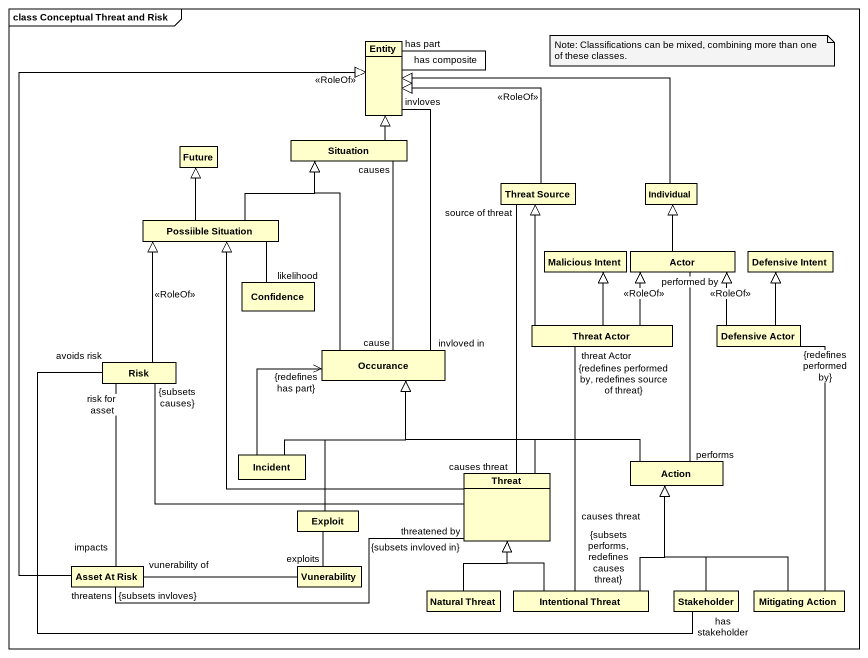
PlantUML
@startuml
mainframe class Conceptual Threat and Risk
hide circle
hide empty members
class "Entity" as Entity_
class Future
class Situation
class "Threat Source" as Threat_Source
class Individual
class "Possiible Situation" as Possiible_Situation
class "Malicious Intent" as Malicious_Intent
class "Actor" as Actor_
class "Defensive Intent" as Defensive_Intent
class Confidence
class Occurance
class "Threat Actor" as Threat_Actor
class "Defensive Actor" as Defensive_Actor
class Risk
class Incident
class Threat
class "Action" as Action_
class Exploit
class "Asset At Risk" as Asset_At_Risk
class Vunerability
class "Natural Threat" as Natural_Threat
class "Intentional Threat" as Intentional_Threat
class Stakeholder
class "Mitigating Action" as Mitigating_Action
Entity_ "has composite" -- "has part" Entity_
Entity_ "invloves" -- "invloved in" Occurance
Situation -up-|> Entity_
Threat_Source -up-|> Entity_ : <<RoleOf>>
Individual -left-|> Entity_
Possiible_Situation -up-|> Future
Possiible_Situation -right-|> Situation
Possiible_Situation -- "likelihood" Confidence
Actor_ -up-|> Individual
Actor_ "performed by" -- "performs" Action_
Occurance "cause" -up- "causes" Situation
Occurance -up-|> Situation
Threat_Actor -up-|> Threat_Source
Threat_Actor -up-|> Malicious_Intent
Threat_Actor -up-|> Actor_ : <<RoleOf>>
Threat_Actor "threat Actor\n{redefines performed by, redefines source of threat}" -- "causes threat\n{subsets performs, redefines causes threat}" Intentional_Threat
Defensive_Actor -up-|> Actor_ : <<RoleOf>>
Defensive_Actor -up-|> Defensive_Intent
Risk -up-|> Possiible_Situation : <<RoleOf>>
Risk "risk for asset" -- "impacts" Asset_At_Risk
Incident -up-|> Occurance
Incident -up-> "{redefines has part}" Occurance
Threat "causes threat" -up- "source of threat" Threat_Source
Threat -up-|> Possiible_Situation
Threat -up-|> Occurance
Threat -left- "{subsets causes}" Risk
Threat "threatened by\n{subsets invloved in}" -left- "threatens\n{subsets invloves}" Asset_At_Risk
Action_ -left-|> Occurance
Exploit -up-|> Occurance
Exploit -- "exploits" Vunerability
Asset_At_Risk -up-|> Entity_ : <<RoleOf>>
Asset_At_Risk "vunerability of" -right- Vunerability
Natural_Threat -up-|> Threat
Intentional_Threat -up-|> Threat
Intentional_Threat -up-|> Action_
Stakeholder "has stakeholder" -left- "avoids risk" Risk
Stakeholder -up-|> Action_
Mitigating_Action -up- "{redefines performed by}" Defensive_Actor
Mitigating_Action -up-|> Action_
note as N1
  Note: Classifications can be mixed, combining more than one of these classes.
end note
@enduml
